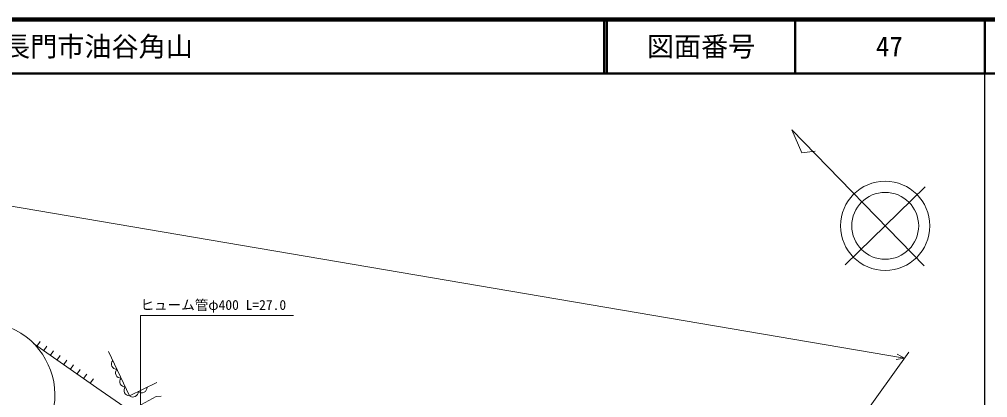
# Model space of a CAD drawing. Units: millimetres, scale not verified. Extents: x 40000 to 680000, y 20000 to 380000.
# Drawn here: x 400840 to 579500, y 310212 to 380000 of the extents above; entities that cross this region are included whole.
import ezdxf
from ezdxf.enums import TextEntityAlignment as Align

# ---------------------------------------------------------------- set-up
doc = ezdxf.new("R2010")
doc.units = ezdxf.units.MM
doc.header["$LTSCALE"] = 1000
for name, color, linetype, lineweight in [('M-BGD', 7, 'Continuous', 13), ('M-STR-HTXT', 7, 'Continuous', 13), ('M-TTL', 2, 'Continuous', 140), ('M-TTL-BAND', 7, 'Continuous', 25), ('M-TTL-LINE', 7, 'Continuous', 50), ('M-TTL-TXT', 7, 'Continuous', 13)]:
    doc.layers.add(name, color=color, linetype=linetype, lineweight=lineweight)
doc.styles.add('ＭＳ ゴシック', font='')
doc.styles.get('ＭＳ ゴシック').set_extended_font_data('MS Gothic')

msp = doc.modelspace()

# ---------------------------------------------------------------- linework, layer by layer
at = {"layer": 'M-BGD'}
for p, q in [((543350, 359596), (545240, 355391)), ((567787, 334539), (543350, 359596)), ((545240, 355391), (547703, 355681)), ((553230, 334721), (567969, 349096)), ((415157, 312001), (403459, 320223)), ((415157, 312001), (403459, 320223)), ((404112, 319764), (404687, 320582)), ((405339, 318901), (405914, 319720)), ((406566, 318039), (407141, 318857)), ((417283, 318727), (421160, 310561)), ((485942, 208629), (564976, 318571)), ((407793, 317176), (408368, 317994)), ((409021, 316314), (409596, 317132)), ((410248, 315451), (410823, 316269)), ((411475, 314589), (412050, 315407)), ((412702, 313726), (413277, 314544)), ((413929, 312864), (414504, 313682)), ((421160, 310561), (426233, 313031)), ((425631, 304822), (415157, 312001)), ((422715, 308545), (426053, 310440)), ((426053, 310440), (427026, 310454))]:
    msp.add_line(p, q, dxfattribs=at)
for radius in [8235, 6176]:
    msp.add_circle((560599, 341908), radius, dxfattribs=at)
for centre, radius, start, end in [((393896, 310693), 13500, 350.94797, 67.34762), ((418797, 316413), 975, 138.01653, 272.7768), ((419569, 314787), 975, 138.01653, 272.7768), ((420341, 313161), 975, 138.01653, 272.7768), ((421113, 311535), 975, 138.01653, 272.7768), ((421805, 311292), 975, 228.5794, 3.33967), ((423423, 312080), 975, 228.5794, 3.33967)]:
    msp.add_arc(centre, radius, start, end, dxfattribs=at)
at = {"layer": 'M-STR-HTXT'}
for q in [(562793, 318219), (562625, 317233)]:
    msp.add_line((564187, 317474), q, dxfattribs=at)
for points in [[(179740, 348207), (383754, 348207), (564187, 317474)], [(423202, 307708), (423202, 325349), (451392, 325349)]]:
    msp.add_lwpolyline(points, dxfattribs=at)
at = {"layer": 'M-TTL'}
msp.add_line((680000, 380000), (40000, 380000), dxfattribs=at)
at = {"layer": 'M-TTL-BAND'}
msp.add_line((579000, 20000), (579000, 370000), dxfattribs=at)
at = {"layer": 'M-TTL-LINE'}
for p, q in [((508747, 380000), (508747, 370000)), ((509247, 380000), (509247, 370000)), ((543997, 380000), (543997, 370000)), ((579000, 380000), (579000, 370000)), ((40000, 370000), (680000, 370000))]:
    msp.add_line(p, q, dxfattribs=at)

# ---------------------------------------------------------------- texts
at = {"layer": 'M-STR-HTXT', "style": 'ＭＳ ゴシック'}
msp.add_text('ヒューム管φ400 L=27.0', height=1833, dxfattribs=at).set_placement((423202, 325849), align=Align.BOTTOM_LEFT)
at = {"layer": 'M-TTL-TXT', "style": 'ＭＳ ゴシック'}
msp.add_text('地 名      長門市油谷角山', height=3666, dxfattribs=at).set_placement((370380, 375000), align=Align.MIDDLE_LEFT)
for s, p in [('図面番号', (526622, 375000)), ('47', (561372, 375000))]:
    msp.add_text(s, height=3666, dxfattribs=at).set_placement(p, align=Align.MIDDLE_CENTER)

doc.saveas('drawing.dxf')
